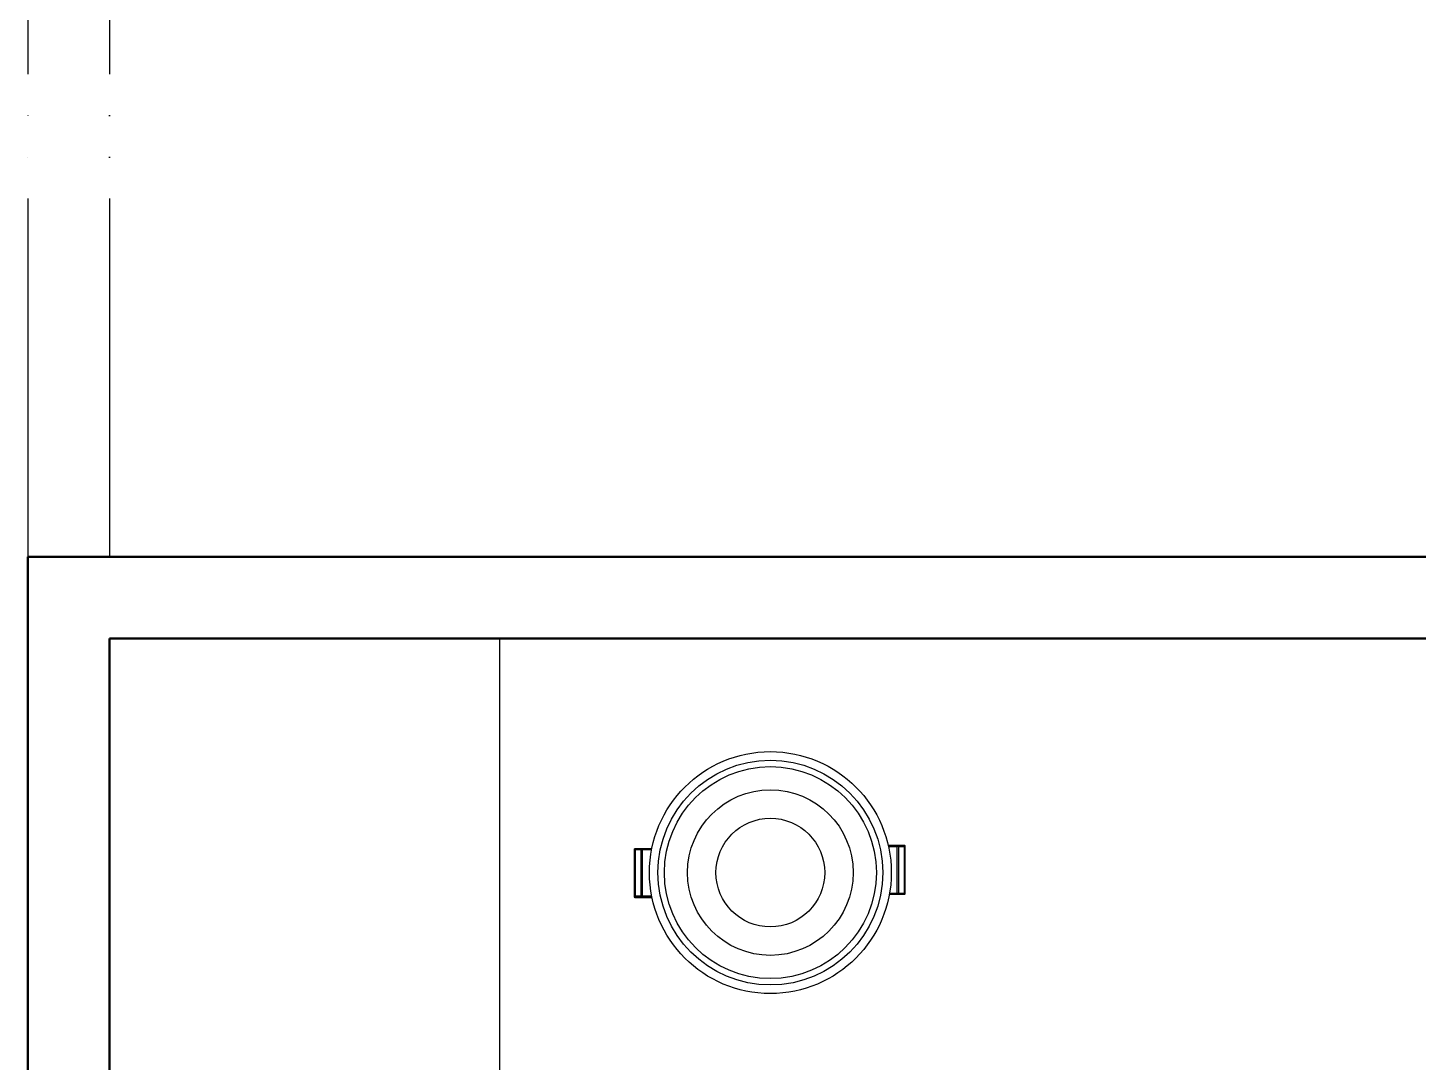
# Model space of a CAD drawing. Header units: millimetres. Extents: x 44692 to 333458, y -26854 to 14445.
# Drawn here: x 313656 to 315361, y -18231 to -16963 of the extents above; entities that cross this region are included whole.
import ezdxf

# ---------------------------------------------------------------- set-up
doc = ezdxf.new("R2010")
doc.units = ezdxf.units.MM
doc.header["$LTSCALE"] = 100
doc.linetypes.add('DASHEDX2', pattern=[3.048, 2.54, -0.508])
doc.linetypes.add('DIVIDEX2', pattern=[6.604, 5.08, -0.508, 0, -0.508, 0, -0.508])
for name, color, linetype in [('Area circulacion', 50, 'DASHEDX2'), ('Muebles', 112, 'Continuous'), ('Puertas', 43, 'DIVIDEX2')]:
    doc.layers.add(name, color=color, linetype=linetype)
doc.layers.add('Paredes', color=7, linetype='Continuous', lineweight=50)

msp = doc.modelspace()

# ---------------------------------------------------------------- linework, layer by layer
at = {"layer": 'Area circulacion'}
msp.add_line((313756.187, -17611.557), (317065.645, -17611.557), dxfattribs=at)
at = {"layer": 'Muebles'}
for p, q in [((314235.044, -19311.557), (314235.044, -17711.557)), ((314731.353, -17965.349), (314711.125, -17965.349)), ((314732.065, -17965.783), (314711.224, -17965.783)), ((314711.445, -17966.771), (314722.111, -17966.771)), ((314722.111, -18023.651), (314722.111, -17966.771)), ((314723.533, -17966.771), (314722.111, -17966.771)), ((314723.533, -17966.771), (314723.533, -18023.651)), ((314723.533, -17966.771), (314730.643, -17966.771)), ((314730.643, -17966.771), (314730.643, -18023.651)), ((314732.065, -17966.771), (314730.643, -17966.771)), ((314732.065, -17965.783), (314731.353, -17965.349)), ((314732.065, -17966.771), (314732.065, -17965.783)), ((314732.065, -18023.651), (314732.065, -17966.771)), ((314399.658, -17969.762), (314400.37, -17969.328)), ((314421.159, -17969.762), (314399.658, -17969.762)), ((314399.658, -17969.762), (314399.658, -17970.75)), ((314399.658, -17970.75), (314399.658, -18027.63)), ((314399.658, -17970.75), (314401.08, -17970.75)), ((314421.246, -17969.328), (314400.37, -17969.328)), ((314401.08, -18027.63), (314401.08, -17970.75)), ((314408.19, -17970.75), (314401.08, -17970.75)), ((314408.19, -18027.63), (314408.19, -17970.75)), ((314409.612, -17970.75), (314408.19, -17970.75)), ((314409.612, -17970.75), (314409.612, -18027.63)), ((314420.967, -17970.75), (314409.612, -17970.75)), ((314399.658, -18027.63), (314399.658, -18028.619)), ((314399.658, -18027.63), (314401.08, -18027.63)), ((314399.658, -18028.619), (314400.37, -18029.052)), ((314399.658, -18028.619), (314421.41, -18028.619)), ((314400.37, -18029.052), (314421.501, -18029.052)), ((314408.19, -18027.63), (314401.08, -18027.63)), ((314408.19, -18027.63), (314409.612, -18027.63)), ((314421.209, -18027.63), (314409.612, -18027.63)), ((314712.507, -18025.073), (314731.353, -18025.073)), ((314712.585, -18024.64), (314732.065, -18024.64)), ((314712.758, -18023.651), (314723.533, -18023.651)), ((314722.111, -18023.651), (314723.533, -18023.651)), ((314723.533, -18023.651), (314730.643, -18023.651)), ((314730.643, -18023.651), (314732.065, -18023.651)), ((314732.065, -18024.64), (314731.353, -18025.073)), ((314732.065, -18024.64), (314732.065, -18023.651))]:
    msp.add_line(p, q, dxfattribs=at)
for radius in [148.28, 137.813, 129.948, 101.508, 66.656]:
    msp.add_circle((314566.614, -17998.57), radius, dxfattribs=at)
at = {"layer": 'Paredes'}
for p, q in [((313656.187, -17711.557), (313656.187, -17611.557)), ((313656.187, -17611.557), (315856.187, -17611.557)), ((313656.187, -17611.557), (313656.187, -19411.557)), ((313656.187, -19411.557), (313656.187, -17711.557)), ((313756.187, -17711.557), (313756.187, -19311.557)), ((313756.187, -17711.557), (315756.187, -17711.557))]:
    msp.add_line(p, q, dxfattribs=at)
at = {"layer": 'Puertas'}
for p, q in [((313656.187, -16511.557), (313656.187, -17611.557)), ((313756.187, -16511.557), (313756.187, -17611.557))]:
    msp.add_line(p, q, dxfattribs=at)

doc.saveas('drawing.dxf')
